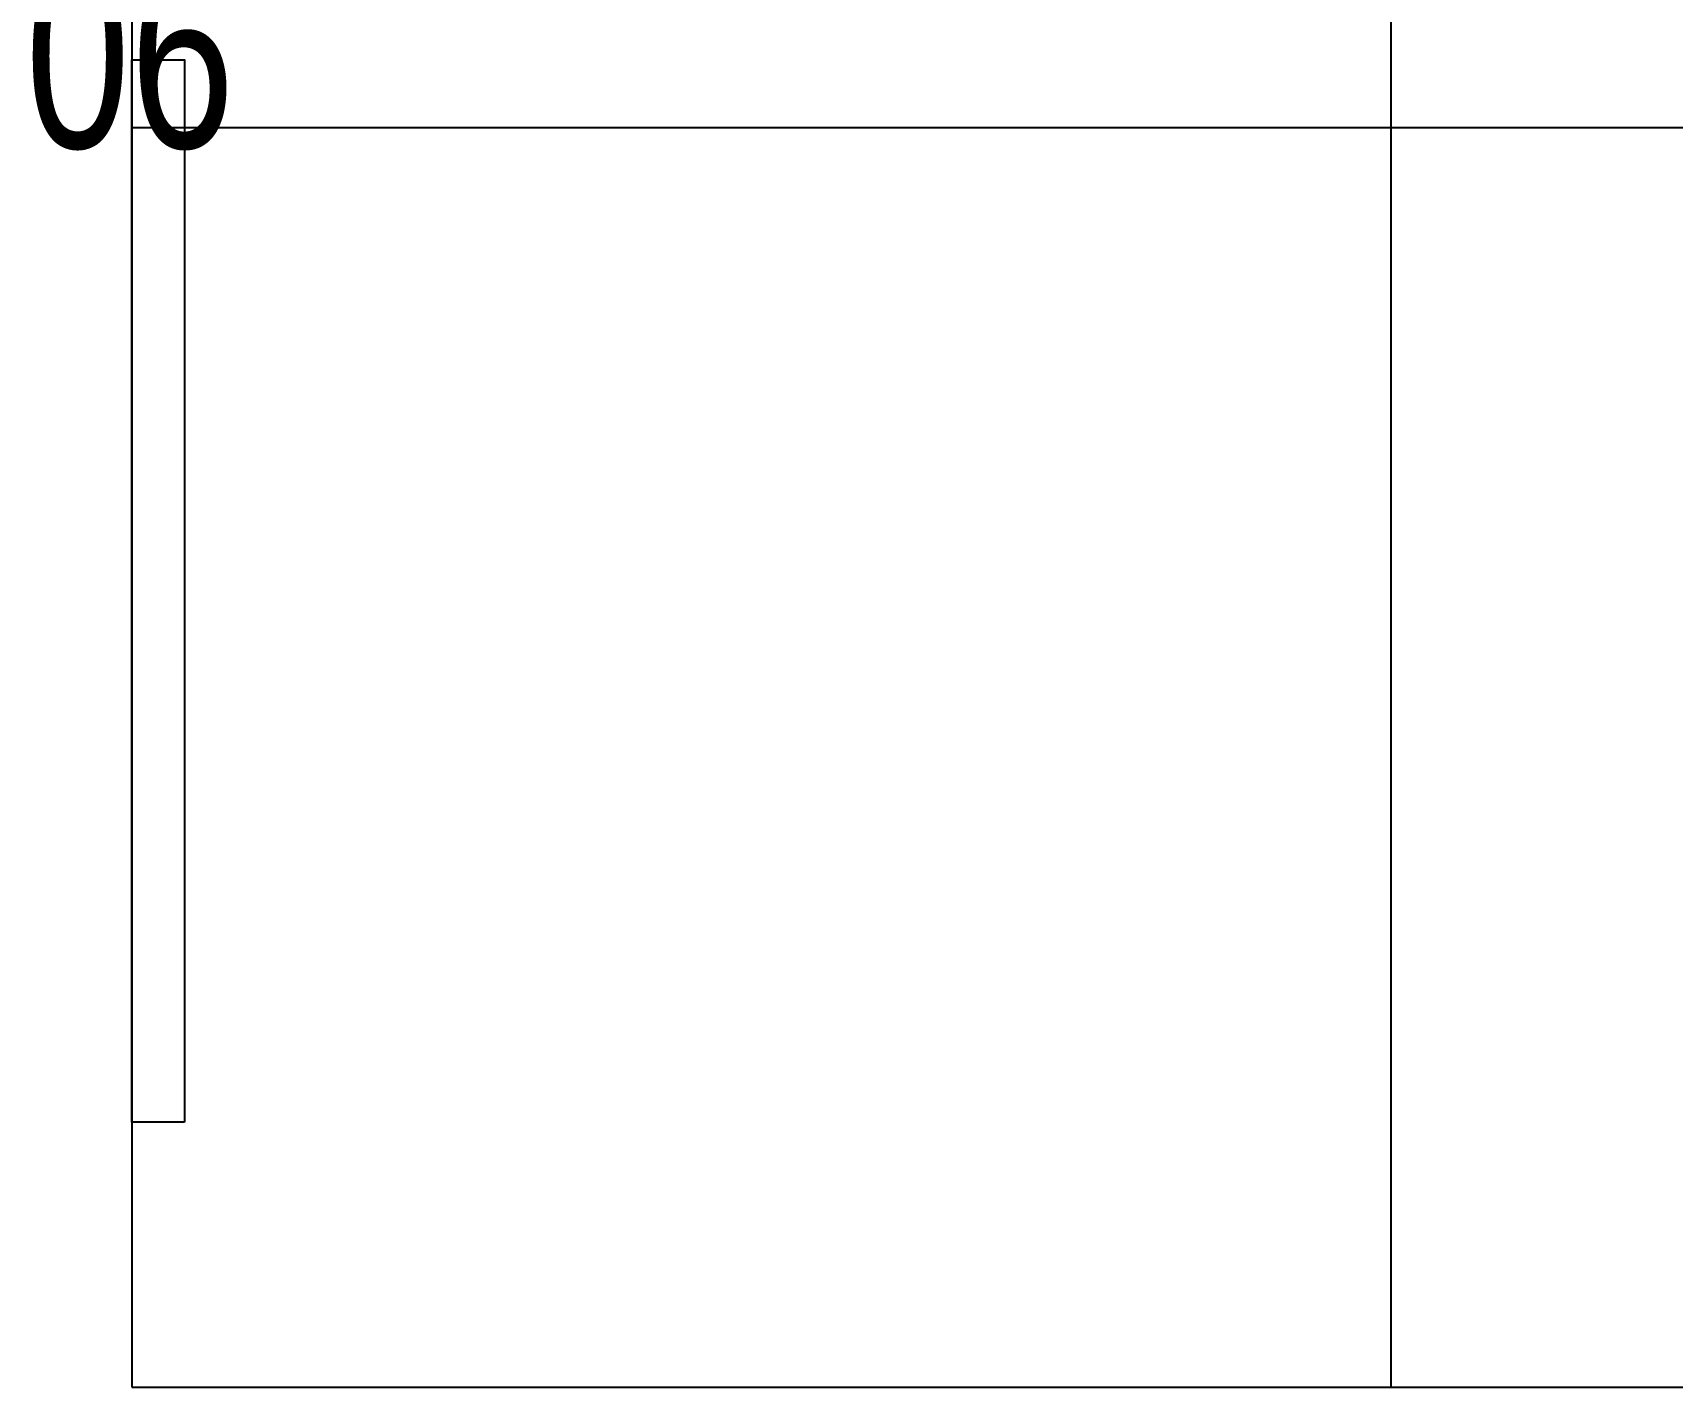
# Model space of a CAD drawing. Extents: x -12260 to 304645, y -29287 to 19916.
# Drawn here: x 29429 to 30210, y -6810 to -6165 of the extents above; entities that cross this region are included whole.
import ezdxf

# ---------------------------------------------------------------- set-up
doc = ezdxf.new("R2010")
doc.units = 0
doc.header["$LTSCALE"] = 0.25
doc.linetypes.add('DASHDOT', pattern=[25.4, 12.7, -6.35, 0, -6.35])
for name, color, linetype, lineweight in [('01-First Floor$0$72_EGR_EQP_TAG', 142, 'Continuous', 5), ('01-First Floor$0$LOADING', 253, 'Continuous', 5), ('01-First Floor$0$Walls', 251, 'Continuous', 5), ('E-LITE-CLNG-CNDT', 6, 'DASHDOT', 35)]:
    doc.layers.add(name, color=color, linetype=linetype, lineweight=lineweight)
doc.layers.add('01-First Floor$0$FALSE CEILING', color=251, linetype='Continuous')
doc.styles.add('01-First Floor$0$X3G_ENTITY_257CFD', font='swisscl.ttf', dxfattribs={"height": 200})

# ---------------------------------------------------------------- blocks, each defined once
blk = doc.blocks.new('01-First Floor')
at = {"layer": '01-First Floor$0$FALSE CEILING', "linetype": 'Continuous'}
for p, q in [((30076, -6810), (30076, -2810)), ((29476, -6210), (32976, -6210))]:
    blk.add_line(p, q, dxfattribs=at)
at = {"layer": '01-First Floor$0$FALSE CEILING'}
blk.add_lwpolyline([(29476, -6810), (32976, -6810), (32976, -2810), (29476, -2810)], close=True, dxfattribs=at)
at = {"layer": '01-First Floor$0$FALSE CEILING', "elevation": -0.1}
blk.add_lwpolyline([(29501, -6683.69), (29476, -6683.69), (29476, -6177.69), (29501, -6177.69), (29501, -6683.69)], dxfattribs=at)
at = {"layer": '01-First Floor$0$LOADING', "elevation": -0.1}
blk.add_lwpolyline([(29501, -6683.69), (29476, -6683.69), (29476, -6177.69), (29501, -6177.69), (29501, -6683.69)], dxfattribs=at)
at = {"layer": '01-First Floor$0$Walls'}
for p, q in [((29476, -2810), (29476, -6810)), ((29476, -6810), (31896, -6810))]:
    blk.add_line(p, q, dxfattribs=at)
at = {"layer": '01-First Floor$0$72_EGR_EQP_TAG', "insert": (29475.12, -6132.2, -0.1), "char_height": 87.473, "attachment_point": 2, "style": '01-First Floor$0$X3G_ENTITY_257CFD'}
blk.add_mtext('06', dxfattribs=at)

msp = doc.modelspace()

# ---------------------------------------------------------------- block references
at = {"layer": 'E-LITE-CLNG-CNDT'}
msp.add_blockref('01-First Floor', (0, 0), dxfattribs=at)

doc.saveas('drawing.dxf')
